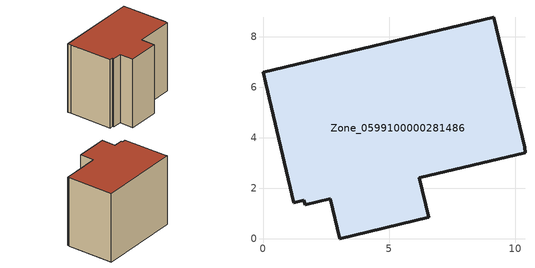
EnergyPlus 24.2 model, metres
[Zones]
Zone_0599100000281486
 floor ground (C_G): 10.37,3.62 10.38,3.4 6.2,2.41 6.57,0.84 3.04,0 2.67,1.58 1.68,1.35 1.62,1.52 1.23,1.43 0.1,6.16 0,6.6 9.15,8.77 z0
 wall outside (C_F): 3.04,0 6.57,0.84 6.2,2.41 10.38,3.4 10.37,3.62 9.15,8.77 0,6.6 0.1,6.16 1.23,1.43 1.62,1.52 1.68,1.35 2.67,1.58 3.04,0 z0:7.98
 roof outside (C_R): 10.38,3.4 10.37,3.62 9.15,8.77 0,6.6 0.1,6.16 1.23,1.43 1.62,1.52 1.68,1.35 2.67,1.58 3.04,0 6.57,0.84 6.2,2.41 z7.98
[BUILDING]
Pand.0599100000281486: North Axis=0; Terrain=City; Loads Convergence Tolerance Value=0.04; Temperature Convergence Tolerance Value=0.4; Solar Distribution=FullExterior; Maximum Number of Warmup Days=25; Minimum Number of Warmup Days=1
[Site:Location]
Rotterdam.The.Hague.AP_ZH_NLD Design_Conditions: Latitude=51.96; Longitude=4.45; Time Zone=1; Elevation=-4.5
[SITE:GROUNDTEMPERATURE:BUILDINGSURFACE]
18, 18, 18, 18, 18, 18, 18, 18, 18, 18, 18, 18
[MATERIAL] Thermal Absorptance=0.9; Solar Absorptance=0.7; Visible Absorptance=0.7
Name | Roughness | Thickness | Conductivity | Density | Specific Heat
G.TC.1975-1991 | MediumSmooth | 0.15 | 0.288461 | 540 | 1210
F.TC.1975-1991 | Rough | 0.3 | 0.230769 | 1920 | 840
R.TC.1975-1991 | MediumRough | 0.2 | 0.153846 | 1500 | 1000
[CONSTRUCTION]
C_G: G.TC.1975-1991
C_F: F.TC.1975-1991
C_R: R.TC.1975-1991
[ZONE]
Zone_0599100000281486: Type=1; Multiplier=1; Ceiling Height=Autocalculate; Volume=Autocalculate; Floor Area=autocalculate; Part of Total Floor Area=Yes
[ZONEINFILTRATION:DESIGNFLOWRATE]
Infil_Zone_0599100000281486: Zone or ZoneList or Space or SpaceList=Zone_0599100000281486; Schedule=AlwaysOn; Design Flow Rate Calculation Method=Flow/Area; Flow Rate per Floor Area=0.003; Constant Term Coefficient=1; Temperature Term Coefficient=0; Velocity Term Coefficient=0; Velocity Squared Term Coefficient=0
[HVACTEMPLATE:ZONE:IDEALLOADSAIRSYSTEM]
Zone_0599100000281486: Maximum Heating Supply Air Temperature=50; Minimum Cooling Supply Air Temperature=13; Maximum Heating Supply Air Humidity Ratio=0.0156; Minimum Cooling Supply Air Humidity Ratio=0.0077; Heating Limit=NoLimit; Cooling Limit=NoLimit; Dehumidification Control Type=ConstantSensibleHeatRatio; Cooling Sensible Heat Ratio=0.7; Dehumidification Setpoint=60; Humidification Control Type=None; Humidification Setpoint=30; Outdoor Air Method=None; Outdoor Air Flow Rate per Person=0.00944; Outdoor Air Flow Rate per Zone Floor Area=0; Outdoor Air Flow Rate per Zone=0; Demand Controlled Ventilation Type=None; Outdoor Air Economizer Type=NoEconomizer; Heat Recovery Type=None; Sensible Heat Recovery Effectiveness=0.7; Latent Heat Recovery Effectiveness=0.65
[ZONECONTROL:THERMOSTAT]
ThermostatControl_Zone_0599100000281486: Zone or ZoneList=Zone_0599100000281486; Control Type Schedule=DualSetpointControlType; Control 1=Thermostat_Zone_0599100000281486; Temperature Difference Between Cutout And Setpoint=0
[THERMOSTATSETPOINT:DUALSETPOINT]
Thermostat_Zone_0599100000281486: Heating Setpoint Temperature Schedule=HeatingSetpoint_Zone_0599100000281486; Cooling Setpoint Temperature Schedule=CoolingSetpoint_Zone_0599100000281486
[SCHEDULE:COMPACT]
HeatingSetpoint_Zone_0599100000281486: Through: 12/31, For: AllDays, Until: 24:00, 21
CoolingSetpoint_Zone_0599100000281486: Through: 12/31, For: AllDays, Until: 24:00, 24
DualSetpointControlType: Through: 12/31, For: AllDays, Until: 24:00, 4
AlwaysOn: Through: 12/31, For: AllDays, Until: 24:00, 1
